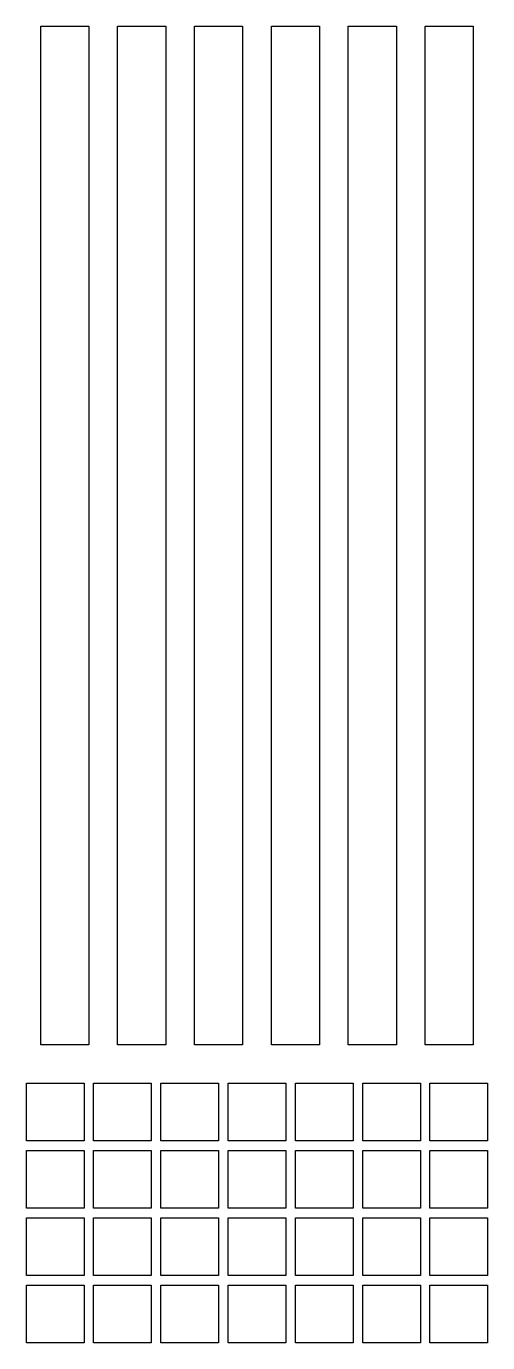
# Model space of a CAD drawing. Header units: millimetres. Extents: x 1 to 49, y 3 to 140.
import ezdxf

# ---------------------------------------------------------------- set-up
doc = ezdxf.new("R2010")
doc.units = ezdxf.units.MM
doc.layers.add('CUT', color=1, linetype='CONTINUOUS')

msp = doc.modelspace()

# ---------------------------------------------------------------- linework, layer by layer
at = {"layer": 'CUT'}
for points in [[(2.5, 140), (7.5, 140), (7.5, 34), (2.5, 34)], [(10.5, 140), (15.5, 140), (15.5, 34), (10.5, 34)], [(18.5, 140), (23.5, 140), (23.5, 34), (18.5, 34)], [(26.5, 140), (31.5, 140), (31.5, 34), (26.5, 34)], [(34.5, 140), (39.5, 140), (39.5, 34), (34.5, 34)], [(42.5, 140), (47.5, 140), (47.5, 34), (42.5, 34)], [(1, 30), (7, 30), (7, 24), (1, 24)], [(8, 30), (14, 30), (14, 24), (8, 24)], [(15, 30), (21, 30), (21, 24), (15, 24)], [(22, 30), (28, 30), (28, 24), (22, 24)], [(29, 30), (35, 30), (35, 24), (29, 24)], [(36, 30), (42, 30), (42, 24), (36, 24)], [(43, 30), (49, 30), (49, 24), (43, 24)], [(1, 23), (7, 23), (7, 17), (1, 17)], [(8, 23), (14, 23), (14, 17), (8, 17)], [(15, 23), (21, 23), (21, 17), (15, 17)], [(22, 23), (28, 23), (28, 17), (22, 17)], [(29, 23), (35, 23), (35, 17), (29, 17)], [(36, 23), (42, 23), (42, 17), (36, 17)], [(43, 23), (49, 23), (49, 17), (43, 17)], [(1, 16), (7, 16), (7, 10), (1, 10)], [(8, 16), (14, 16), (14, 10), (8, 10)], [(15, 16), (21, 16), (21, 10), (15, 10)], [(22, 16), (28, 16), (28, 10), (22, 10)], [(29, 16), (35, 16), (35, 10), (29, 10)], [(36, 16), (42, 16), (42, 10), (36, 10)], [(43, 16), (49, 16), (49, 10), (43, 10)], [(1, 9), (7, 9), (7, 3), (1, 3)], [(8, 9), (14, 9), (14, 3), (8, 3)], [(15, 9), (21, 9), (21, 3), (15, 3)], [(22, 9), (28, 9), (28, 3), (22, 3)], [(29, 9), (35, 9), (35, 3), (29, 3)], [(36, 9), (42, 9), (42, 3), (36, 3)], [(43, 9), (49, 9), (49, 3), (43, 3)]]:
    msp.add_lwpolyline(points, close=True, dxfattribs=at)

doc.saveas('drawing.dxf')
